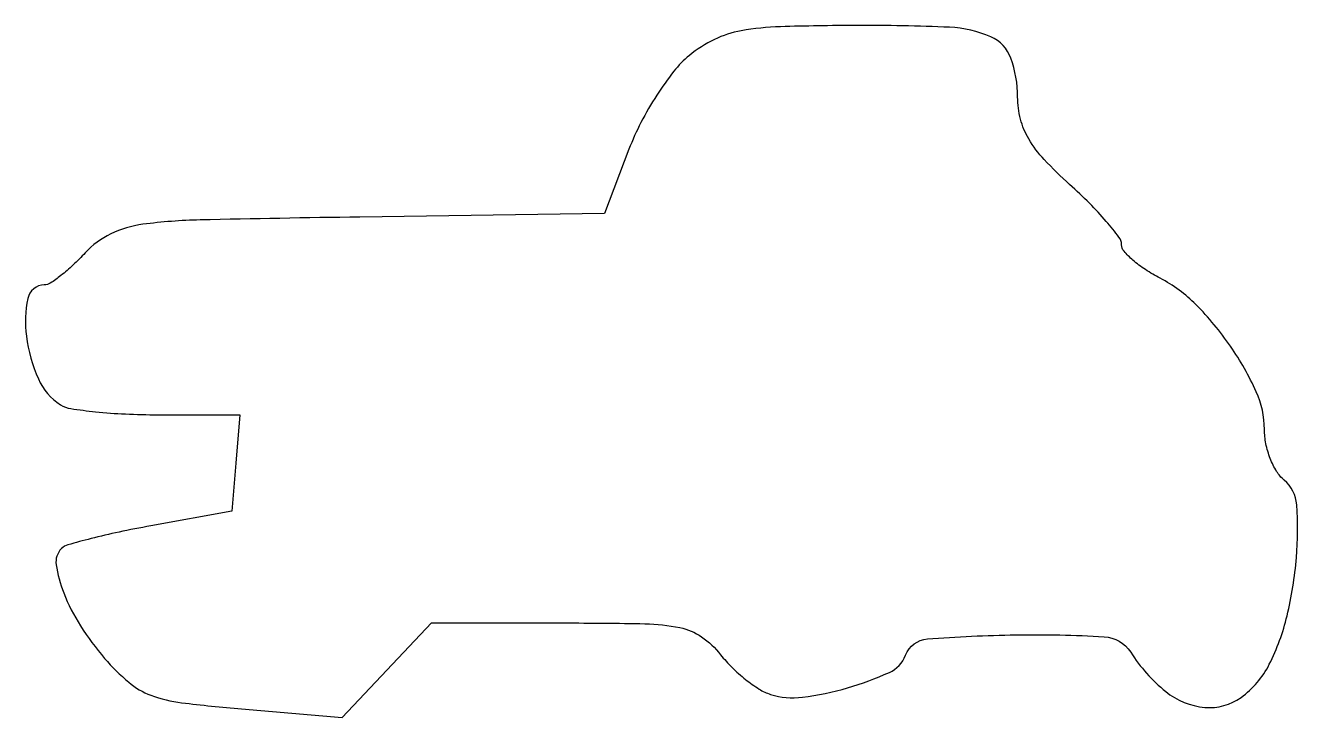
# Model space of a CAD drawing. Extents: x 0.6 to 98.5, y -0.3 to 53.
import ezdxf

# ---------------------------------------------------------------- set-up
doc = ezdxf.new("R2010")
doc.units = 0

msp = doc.modelspace()

# ---------------------------------------------------------------- linework, layer by layer
msp.add_lwpolyline([(51.727047, 50.65817, 0.054186), (50.530395, 49.44017, 0.023967), (49.217603, 47.602712, 0.023384), (47.999773, 45.503482, 0.029079), (47.078193, 43.444133), (45.202291, 38.5), (26.357517, 38.227039, 0.001905), (14.058946, 38.00204, 0.026818), (9.658981, 37.668213, 0.08019), (7.184654, 36.931495, 0.093699), (5.215902, 35.477039, -0.017112), (4.274013, 34.528516, -0.022059), (3.343325, 33.72763, -0.020581), (2.527409, 33.138578, -0.147085), (2.06652, 33, 0.354813), (0.796087, 31.968626, 0.085554), (0.690408, 29.056965, 0.069687), (1.613119, 25.768575, 0.149018), (3.312561, 23.785665, 0.104422), (4.104263, 23.489222, 0.011951), (6.00486, 23.24792, 0.014007), (8.307047, 23.076387, 0.010983), (10.810365, 23.015313), (17.120731, 23), (16.810365, 19.295365), (16.5, 15.590731), (10.254744, 14.466776, 0.007384), (7.816773, 13.990744, 0.010415), (5.660485, 13.489436, 0.006911), (3.882929, 13.010702, 0.127814), (3.384647, 12.717981, 0.238163), (2.97747, 11.480102, 0.056393), (3.558876, 9.316312, 0.047671), (4.852497, 6.77238, 0.036715), (6.710989, 4.271548, 0.039136), (8.564397, 2.437809, 0.087334), (10.272069, 1.44274, 0.057399), (12.636627, 0.867329, 0.009787), (17.251692, 0.383463), (25.003384, -0.27617), (28.43454, 3.361915), (31.865696, 7), (42.038928, 7, -0.004872), (48.306984, 6.938922, -0.044949), (51.004498, 6.642834, -0.101803), (52.668735, 5.935141, -0.074966), (54.132165, 4.559108, 0.031773), (55.008581, 3.579863, 0.026584), (56.053564, 2.655779, 0.027415), (57.103174, 1.91261, 0.063575), (57.97692, 1.507325, 0.109452), (60.424471, 1.288188, 0.038193), (63.907265, 2.012656, 0.035652), (67.125902, 3.197443, 0.197615), (68.365793, 4.510857, -0.289008), (70.04986, 5.769187, -0.016308), (76.852089, 6.085091, -0.017194), (83.652789, 5.94505, -0.241192), (85.70031, 4.75, 0.079656), (88.398005, 1.724074, 0.150338), (91.400603, 0.506434, 0.179428), (94.197777, 1.275326, 0.120528), (96.374978, 3.820869, 0.057903), (97.743387, 7.546649, 0.038996), (98.458725, 12.026103, 0.036857), (98.486042, 16.089343, 0.205604), (97.516395, 17.986393, -0.083167), (96.935132, 18.659757, -0.043947), (96.445441, 19.652299, -0.042145), (96.112014, 20.785108, -0.050546), (96, 21.89031, 0.107249), (95.372737, 24.780997, 0.044297), (93.387077, 28.282244, 0.044014), (90.727264, 31.4892, 0.078453), (87.971322, 33.51483, -0.025883), (86.833658, 34.179886, -0.033772), (85.872826, 34.907705, -0.035868), (85.186537, 35.596883, -0.179799), (85, 36.09885, 0.163976), (84.801374, 36.688223, 0.01538), (83.825, 37.89346, 0.01844), (82.532102, 39.285445, 0.013465), (81, 40.737215, -0.021375), (79.046109, 42.648198, -0.054376), (77.855148, 44.230833, -0.070777), (77.217471, 45.759729, -0.063542), (77, 47.464045, 0.088022), (76.469668, 50.453212, 0.203655), (74.941029, 52.084268, 0.093785), (71.759431, 52.825738, 0.01138), (64.55, 52.964037, 0.006307), (58.737144, 52.869903, 0.037296), (55.711796, 52.556072, 0.068292), (53.648985, 51.885518, 0.058895)], format="xyb", close=True)

doc.saveas('drawing.dxf')
